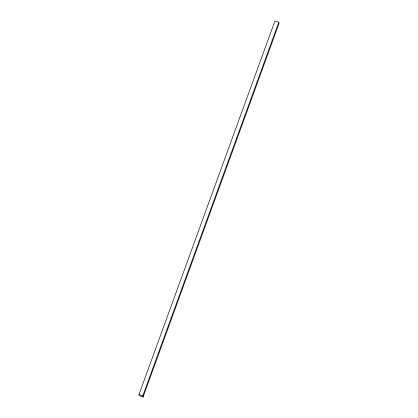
<?xml version="1.0" encoding="UTF-8"?>
<svg xmlns="http://www.w3.org/2000/svg" width="418" height="418" viewBox="0 0 418 418"><rect width="100%" height="100%" fill="white"/><g stroke="black" fill="none" stroke-linecap="round" stroke-linejoin="round"><path stroke-width="0.63" d="M138.99 394.508L274.971 20.9L278.806 22.185L279.01 23.492L143.029 397.1L139.194 395.815L138.99 394.508L142.82 395.794L143.029 397.1M142.82 395.794L278.806 22.185"/></g></svg>
